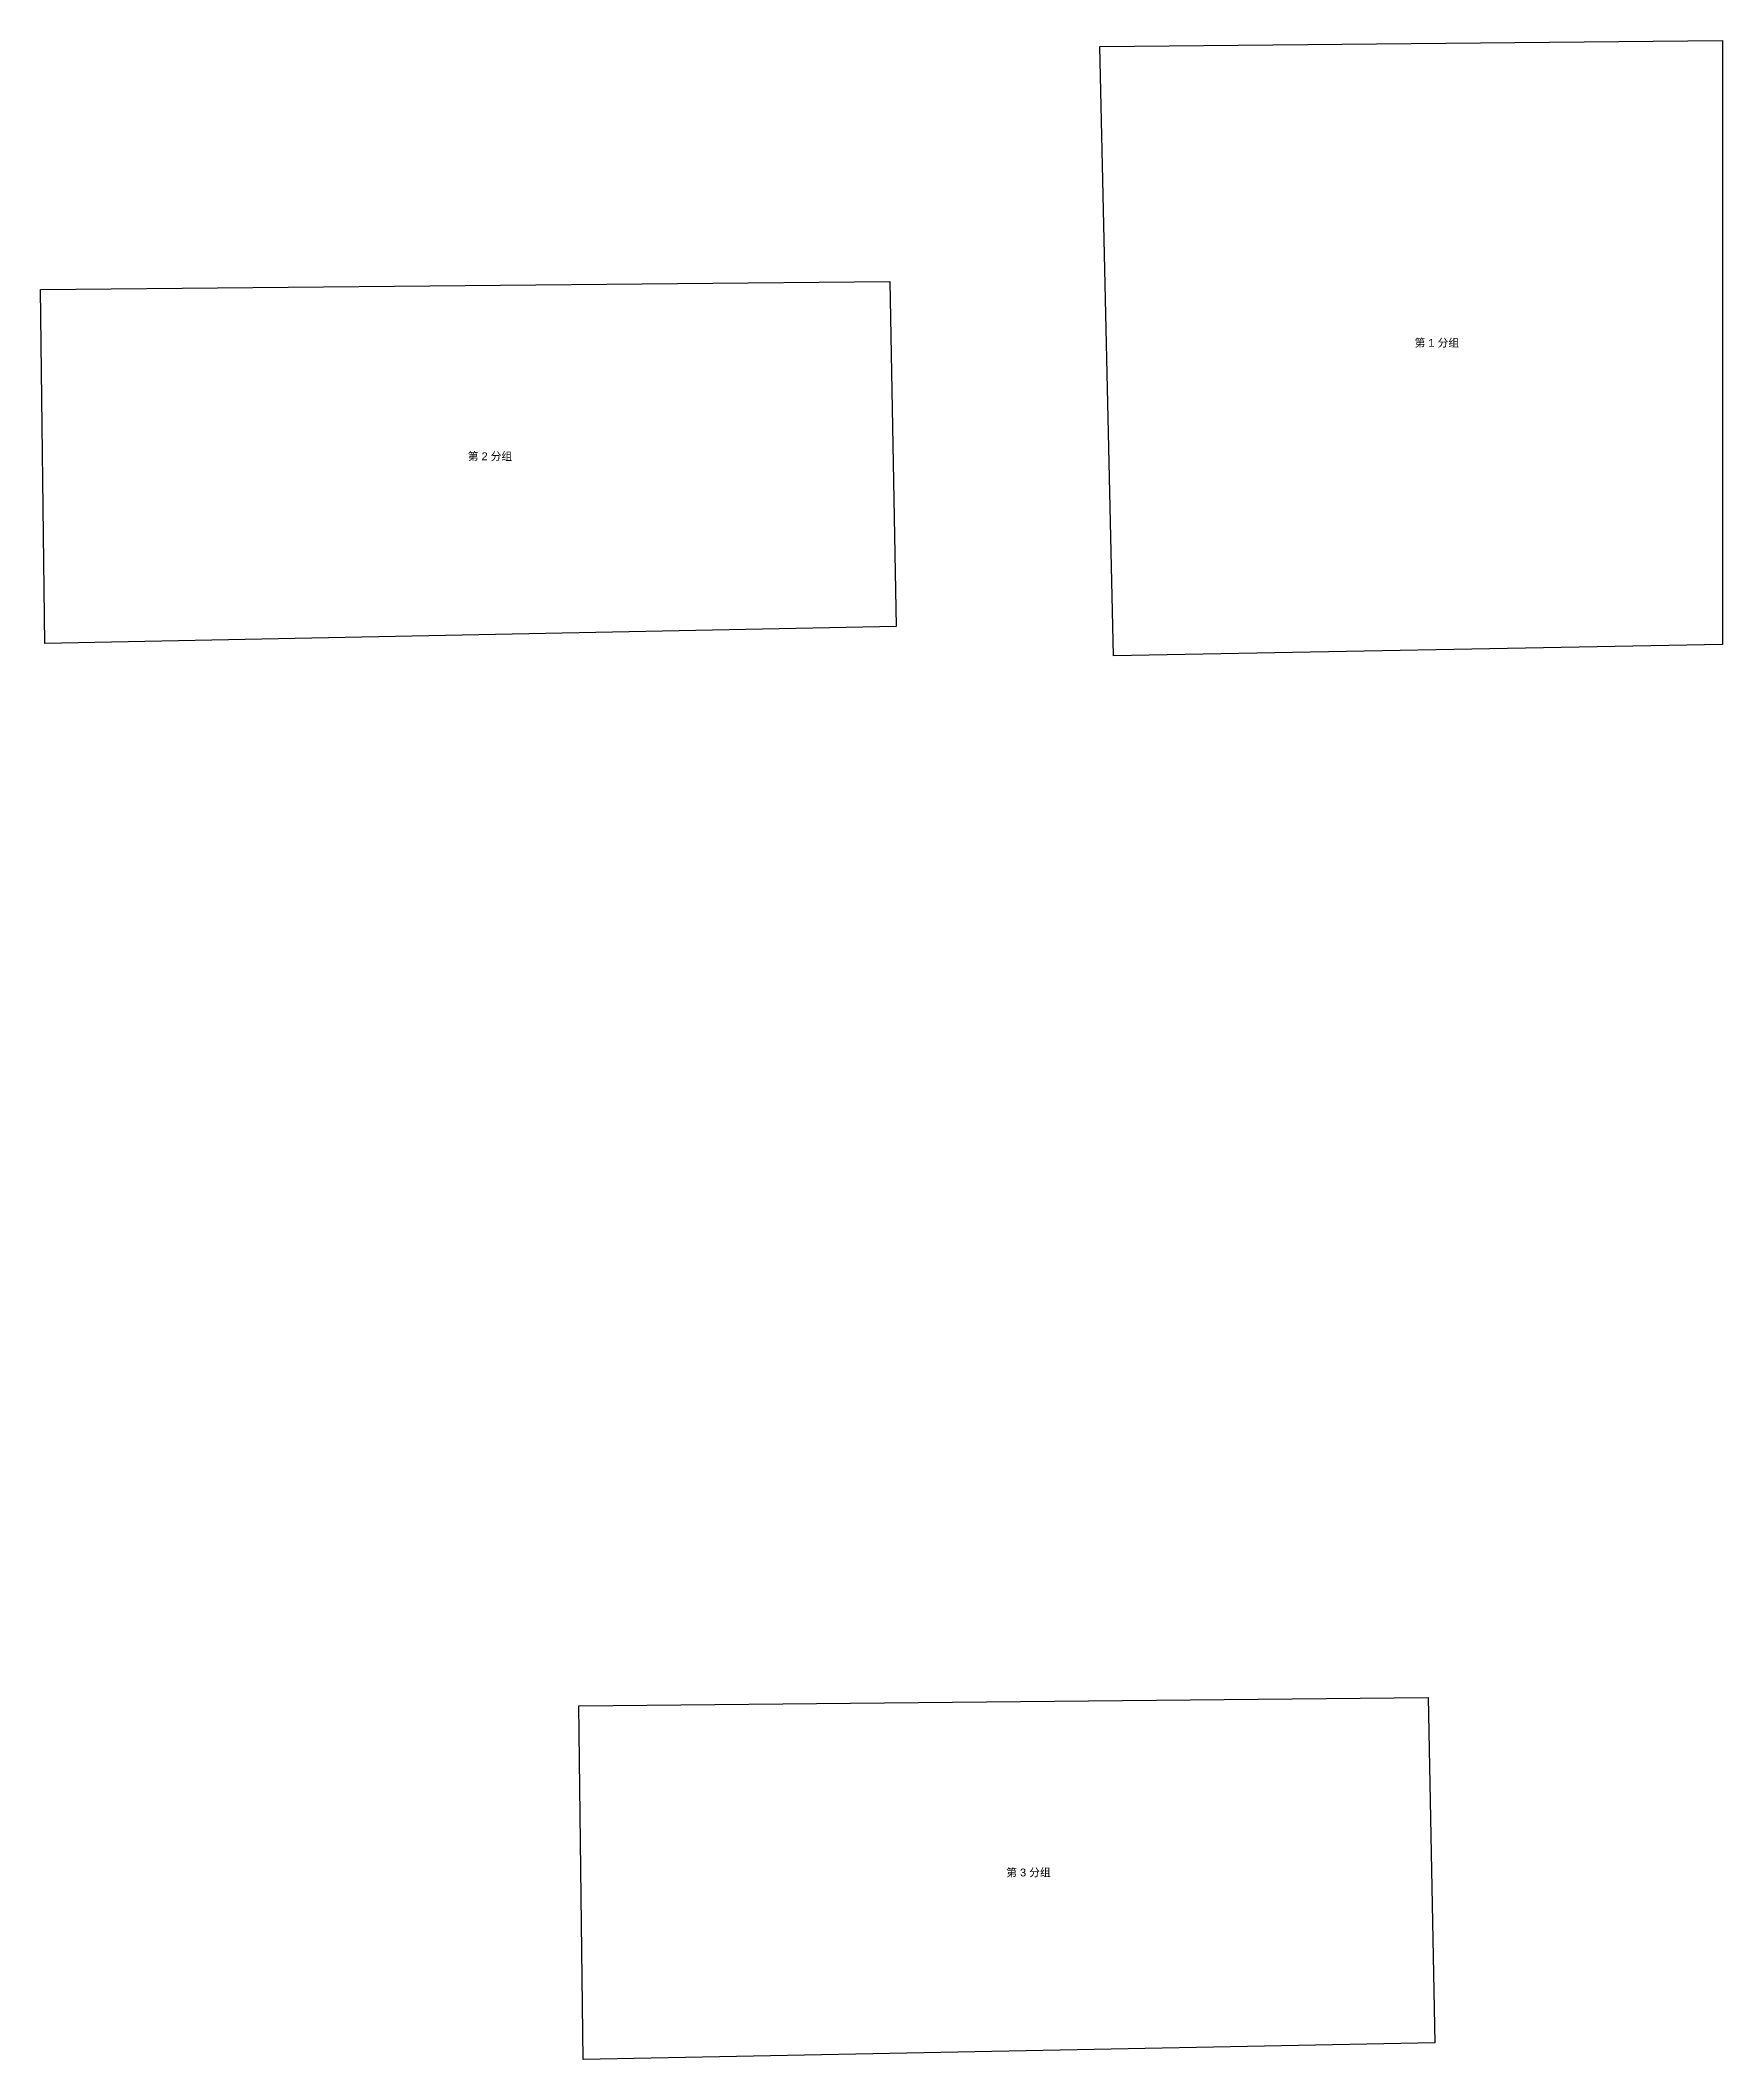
# Model space of a CAD drawing. Extents: x 496807 to 497021, y 3214191 to 3214447.
import ezdxf

# ---------------------------------------------------------------- set-up
doc = ezdxf.new("R2010")
doc.units = 0
doc.layers.add('分组编号', color=1, linetype='CONTINUOUS')
doc.layers.add('红线', color=1, linetype='CONTINUOUS')
doc.styles.get("Standard").update_dxf_attribs({"font": 'arial.ttf'})

msp = doc.modelspace()

# ---------------------------------------------------------------- linework, layer by layer
at = {"layer": '红线', "color": 1}
for points in [[(496942.225, 3214446.719, 0), (497021.432, 3214447.495, 0), (497021.434, 3214370.677, 0), (496943.968, 3214369.23, 0), (496942.225, 3214446.719, 0)], [(496916.335, 3214372.954, 0), (496808.027, 3214370.8, 0), (496807.472, 3214415.799, 0), (496915.499, 3214416.839, 0), (496916.335, 3214372.954, 0)], [(496984.825, 3214192.839, 0), (496876.517, 3214190.685, 0), (496875.962, 3214235.684, 0), (496983.989, 3214236.724, 0), (496984.825, 3214192.839, 0)]]:
    msp.add_polyline3d(points, dxfattribs=at)

# ---------------------------------------------------------------- texts
at = {"layer": '分组编号'}
for s, p in [('第 1 分组', (496982.26475, 3214408.53025)), ('第 2 分组', (496861.83325, 3214394.098)), ('第 3 分组', (496930.32325, 3214213.983))]:
    msp.add_text(s, height=1, dxfattribs=at).set_placement(p)

doc.saveas('drawing.dxf')
